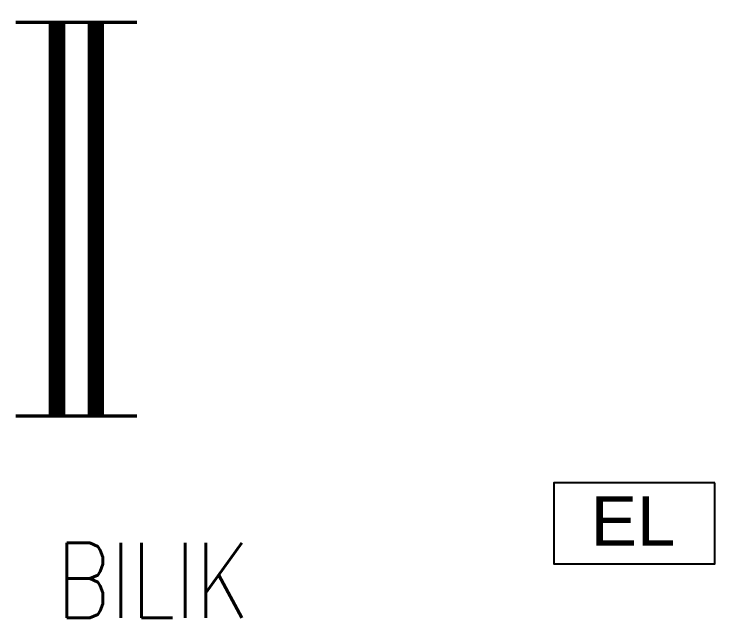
# Model space of a CAD drawing. Header units: inches. Extents: x -106706990 to 300603, y -86718466 to 1728185.
# Drawn here: x 56052 to 58383, y 38155 to 40166 of the extents above; entities that cross this region are included whole.
import ezdxf
from ezdxf.enums import TextEntityAlignment as Align

# ---------------------------------------------------------------- set-up
doc = ezdxf.new("R2010")
doc.units = ezdxf.units.IN
doc.header["$MEASUREMENT"] = 0
for name, color, linetype in [('A-ROOMSYM', 3, 'Continuous'), ('EL LIGHT', 6, 'Continuous'), ('LAMP', 5, 'Continuous')]:
    doc.layers.add(name, color=color, linetype=linetype)
doc.styles.add('arial', font='arial.ttf')
doc.styles.add('style1', font='romans.shx', dxfattribs={"height": 750})

# ---------------------------------------------------------------- blocks, each defined once
blk = doc.blocks.new('YBC 236')
at = {"layer": 'LAMP'}
for points, const_width in [([(-134681.8, 193808.3), (-134681.8, 193533.1)], 10.9), ([(-133371.4, 193808.3), (-133371.4, 193533.1)], 10.9), ([(-134681.8, 193670.7), (-133371.4, 193670.7)], 54.6), ([(-134681.8, 193679.4), (-134681.8, 193404.2)], 10.9), ([(-133371.4, 193679.4), (-133371.4, 193404.2)], 10.9), ([(-134681.8, 193541.8), (-133371.4, 193541.8)], 54.6)]:
    blk.add_lwpolyline(points, dxfattribs=dict(at, const_width=const_width))
blk = doc.blocks.new('*U220')
at = {"layer": 'LAMP', "rotation": 90}
blk.add_blockref('YBC 236', (193606.2, 134026.6, -5.5), dxfattribs=at)
blk = doc.blocks.new('*U221')
at = {"layer": 'LAMP', "color": 0, "linetype": 'ByBlock', "lineweight": -2, "transparency": 16777216}
blk.add_blockref('*U220', (3000, 3000), dxfattribs=at)
blk = doc.blocks.new('EMERGENCY LIGHT')
at = {"layer": 'EL LIGHT', "color": 6}
blk.add_lwpolyline([(49517.9, 4899.8), (48981.4, 4899.8), (48981.4, 4629.5), (49517.9, 4629.5)], close=True, dxfattribs=at)
at = {"layer": 'EL LIGHT', "color": 6, "style": 'arial'}
blk.add_text('EL', height=164.84, dxfattribs=at).set_placement((49104.8, 4689.8))

msp = doc.modelspace()

# ---------------------------------------------------------------- block references
at = {"layer": 'LAMP', "color": 0}
for name, p in [('*U221', (53259.2, 36483.2, 5.5)), ('EMERGENCY LIGHT', (8865.5, 33705.9))]:
    msp.add_blockref(name, p, dxfattribs=at)

# ---------------------------------------------------------------- texts
at = {"layer": 'A-ROOMSYM', "color": 8, "style": 'style1', "width": 0.8}
msp.add_text('BILIK', height=250, dxfattribs=at).set_placement((56514.3, 38155.4), align=Align.CENTER)

doc.saveas('drawing.dxf')
